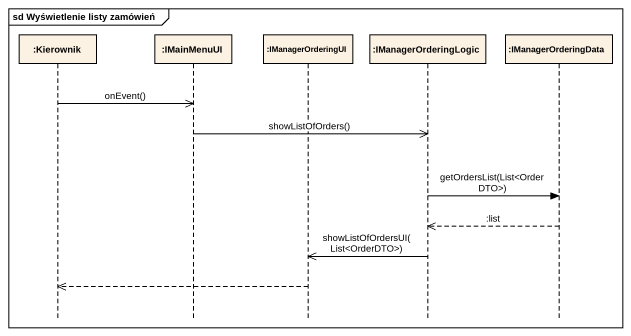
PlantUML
@startuml
mainframe sd Wyświetlenie listy zamówień
hide footbox
participant ":Kierownik" as Kierownik
participant ":IMainMenuUI" as IMainMenuUI
participant ":IManagerOrderingUI" as IManagerOrderingUI
participant ":IManagerOrderingLogic" as IManagerOrderingLogic
participant ":IManagerOrderingData" as IManagerOrderingData

Kierownik ->> IMainMenuUI : onEvent()
IMainMenuUI ->> IManagerOrderingLogic : showListOfOrders()
IManagerOrderingLogic -> IManagerOrderingData : getOrdersList(List<OrderDTO>)
IManagerOrderingData -->> IManagerOrderingLogic : :list
IManagerOrderingLogic ->> IManagerOrderingUI : showListOfOrdersUI(List<OrderDTO>)
IManagerOrderingUI -->> Kierownik
@enduml
